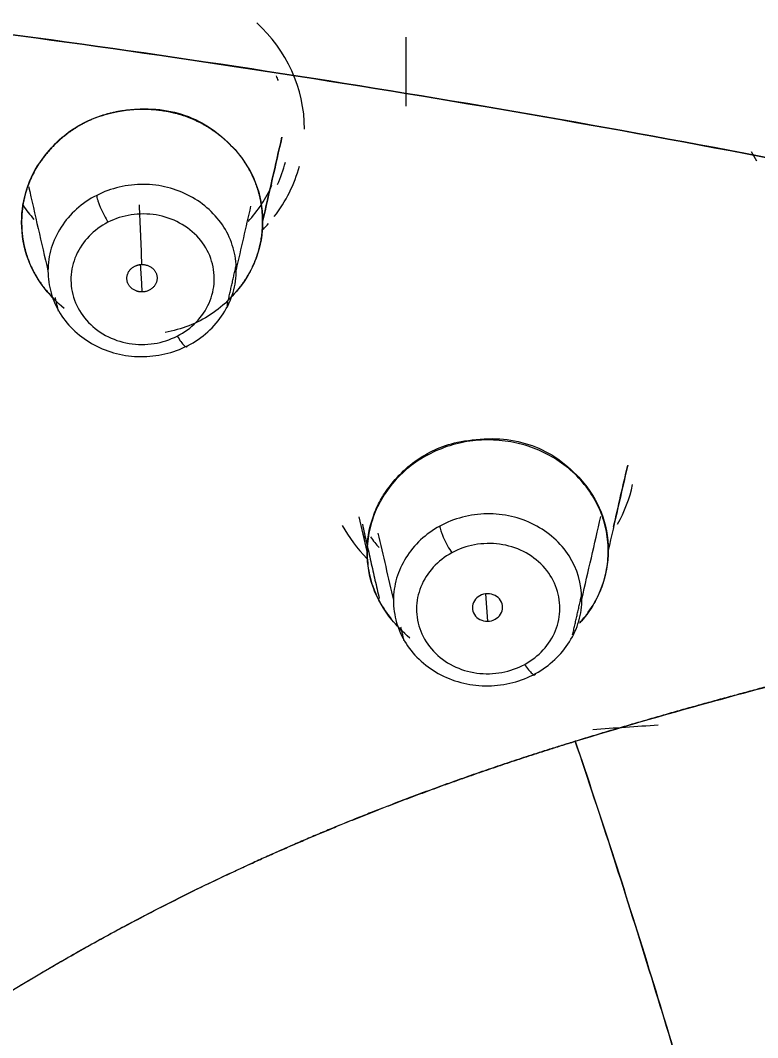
# Model space of a CAD drawing. Header units: millimetres. Extents: x 8883 to 11259, y -10160 to -6800.
# Drawn here: x 9758.5 to 9768.26, y -8427.36 to -8413.9 of the extents above; entities that cross this region are included whole.
import ezdxf

# ---------------------------------------------------------------- set-up
doc = ezdxf.new("R2010")
doc.units = ezdxf.units.MM
doc.layers.add('DIM', color=5, linetype='Continuous', lineweight=13)
doc.styles.add('ARIAL', font='arial.ttf')
doc.dimstyles.get("Standard").update_dxf_attribs({"dimtxt": 15, "dimasz": 15, "dimexe": 0.18, "dimexo": 0.0625, "dimgap": 4, "dimtad": 0, "dimdec": 1, "dimdsep": 46, "dimtxsty": 'ARIAL', "dimcen": 0, "dimclrd": 5, "dimclre": 5, "dimclrt": 5, "dimadec": 0, "dimazin": 0, "dimtfac": 1, "dimtdec": 1, "dimtofl": 0, "dimtmove": 0, "dimatfit": 3, "dimfxl": 1, "dimtolj": 1, "dimtzin": 0, "dimarcsym": 0})

# ---------------------------------------------------------------- blocks, each defined once
blk = doc.blocks.new('*D185')
at = {"layer": 'Defpoints', "color": 0, "transparency": 16777216}
for p in [(9678.596, -7626.145), (9989.37, -9683.127), (10114.894, -9683.127)]:
    blk.add_point(p, dxfattribs=at)
at = {"layer": 'DIM', "color": 5, "lineweight": -2, "transparency": 16777216}
for p, q in [((9678.658, -7626.145), (10115.074, -7626.145)), ((10114.894, -7644.145), (10114.894, -8614.508)), ((10114.894, -9665.127), (10114.894, -8694.764)), ((9989.433, -9683.127), (10115.074, -9683.127))]:
    blk.add_line(p, q, dxfattribs=at)
at = {"layer": 'DIM', "color": 5, "transparency": 16777216}
for points in [[(10111.894, -7644.145), (10117.894, -7644.145), (10114.894, -7626.145)], [(10111.894, -9665.127), (10117.894, -9665.127), (10114.894, -9683.127)]]:
    blk.add_solid(points, dxfattribs=at)
at = {"layer": 'DIM', "color": 5, "transparency": 16777216, "insert": (10114.894, -8654.636), "char_height": 18, "attachment_point": 5, "rotation": 90, "style": 'ARIAL'}
blk.add_mtext('\\A1;(2280)', dxfattribs=at)

msp = doc.modelspace()

# ---------------------------------------------------------------- linework, layer by layer
at = {"linetype": 'Continuous', "lineweight": 18}
msp.add_line((9763.609, -8415.031), (9763.609, -8414.116), dxfattribs=at)
at = {"linetype": 'Continuous', "lineweight": 13}
msp.add_line((9764.659, -8421.489), (9764.685, -8421.85), dxfattribs=at)
at = {"linetype": 'Continuous', "lineweight": 18}
for centre, major_axis, ratio, start_param, end_param in [((9760.109, -8415.366), (-1.95, 0), 0.924527, 3.525014, 3.561388), ((9760.109, -8415.336), (-2.153, 0), 0.924527, 3.448095, 3.473522), ((9770.091, -8414.74), (-2.143, 0), 0.924527, 0.467803, 0.537261), ((9760.109, -8415.336), (-2.153, 0), 0.924527, 2.521521, 2.892376), ((9760.109, -8415.366), (-1.95, 0), 0.924527, 2.740892, 2.913041), ((9760.109, -8415.44), (1.854, 0), 0.924527, 5.572694, 5.903347), ((9760.109, -8415.44), (1.854, 0), 0.924527, 3.697655, 3.830731), ((9760.109, -8415.336), (-2.153, 0), 0.924527, 2.412547, 2.462125), ((9764.685, -8419.711), (1.954, 0), 0.924527, 5.790299, 6.10004), ((9764.685, -8419.681), (-2.156, 0), 0.924527, 0.468588, 0.737587), ((9764.685, -8419.785), (1.857, 0), 0.924527, 3.726518, 3.83024), ((9764.685, -8421.668), (-0.2, -0.012), 0.907405, 4.658736, 7.800329), ((9764.685, -8421.668), (-0.2, -0.012), 0.907405, 1.517143, 4.658736), ((9735.112, -8041.335), (-414.286, 0), 0.924527, 1.645615, 1.647716)]:
    msp.add_ellipse(centre, major_axis=major_axis, ratio=ratio, start_param=start_param, end_param=end_param, dxfattribs=at)
for points, degree in [([(9768.51, -8415.736), (9764.151, -8414.897), (9759.791, -8414.224), (9755.431, -8413.715)], 3), ([(9755.439, -8413.716), (9759.797, -8414.225), (9764.154, -8414.898), (9768.51, -8415.736)], 3), ([(9762.262, -8415.336), (9762.262, -8414.788), (9762.02, -8414.29), (9761.63, -8413.93)], 3), ([(9761.963, -8415.441), (9761.878, -8415.813), (9761.792, -8416.184), (9761.707, -8416.556)], 3), ([(9761.707, -8416.556), (9761.792, -8416.185), (9761.878, -8415.813), (9761.963, -8415.442)], 3), ([(9758.606, -8416.093), (9758.692, -8416.466), (9758.777, -8416.839), (9758.863, -8417.212)], 3), ([(9761.359, -8417.196), (9761.424, -8416.916), (9761.488, -8416.635), (9761.553, -8416.355)], 3), ([(9760.576, -8418.075), (9760.672, -8418.025), (9760.838, -8417.904), (9761.016, -8417.643), (9761.085, -8417.35), (9761.039, -8417.04), (9760.878, -8416.768), (9760.616, -8416.562), (9760.302, -8416.454), (9759.957, -8416.454), (9759.757, -8416.519), (9759.659, -8416.569)], 3), ([(9759.659, -8416.569), (9759.562, -8416.619), (9759.397, -8416.74), (9759.218, -8417.001), (9759.149, -8417.295), (9759.196, -8417.604), (9759.357, -8417.876), (9759.619, -8418.082), (9759.933, -8418.19), (9760.278, -8418.19), (9760.478, -8418.125), (9760.576, -8418.075)], 3), ([(9761.237, -8417.669), (9761.353, -8417.155)], 1), ([(9758.958, -8417.565), (9759, -8417.746)], 1), ([(9766.543, -8419.785), (9766.456, -8420.161), (9766.37, -8420.537), (9766.284, -8420.913)], 3), ([(9766.356, -8420.597), (9766.418, -8420.327), (9766.48, -8420.057), (9766.542, -8419.787)], 3), ([(9765.936, -8421.554), (9766.019, -8421.191), (9766.103, -8420.828), (9766.186, -8420.465)], 3), ([(9763.09, -8420.928), (9763.055, -8420.775), (9763.02, -8420.621), (9762.985, -8420.468)], 3), ([(9763.028, -8420.567), (9763.251, -8421.55)], 1), ([(9763.034, -8420.682), (9763.042, -8420.72), (9763.051, -8420.757), (9763.059, -8420.794)], 3), ([(9763.235, -8420.682), (9763.303, -8420.979), (9763.371, -8421.276), (9763.439, -8421.573)], 3), ([(9765.178, -8422.421), (9765.273, -8422.369), (9765.435, -8422.243), (9765.604, -8421.977), (9765.664, -8421.682), (9765.607, -8421.375), (9765.437, -8421.109), (9765.169, -8420.91), (9764.851, -8420.812), (9764.506, -8420.822), (9764.308, -8420.893), (9764.212, -8420.945)], 3), ([(9764.212, -8420.945), (9764.117, -8420.997), (9763.955, -8421.123), (9763.785, -8421.388), (9763.726, -8421.683), (9763.783, -8421.99), (9763.953, -8422.257), (9764.221, -8422.456), (9764.539, -8422.554), (9764.884, -8422.544), (9765.082, -8422.473), (9765.178, -8422.421)], 3), ([(9765.812, -8422.031), (9765.93, -8421.513)], 1), ([(9763.534, -8421.922), (9763.576, -8422.107)], 1)]:
    msp.add_open_spline(points, degree=degree, dxfattribs=at)
for points, knots in [([(9758.515, -8416.571), (9758.515, -8416.414), (9758.539, -8416.263), (9758.636, -8415.974), (9758.679, -8415.877), (9758.937, -8415.534), (9759.089, -8415.396), (9759.353, -8415.242), (9759.448, -8415.199), (9759.65, -8415.131), (9759.725, -8415.11), (9760.164, -8415.046), (9760.434, -8415.067), (9760.803, -8415.196), (9760.92, -8415.255), (9761.141, -8415.407), (9761.281, -8415.539), (9761.582, -8415.879), (9761.708, -8416.197), (9761.707, -8416.556)], [0, 0, 0, 0, 0.125, 0.125, 0.25, 0.25, 0.375, 0.375, 0.4375, 0.4375, 0.5, 0.5, 0.625, 0.625, 0.6875, 0.6875, 0.75, 0.75, 1, 1, 1, 1]), ([(9761.707, -8416.556), (9761.707, -8416.55), (9761.707, -8416.537), (9761.706, -8416.518), (9761.706, -8416.499), (9761.705, -8416.479), (9761.704, -8416.46), (9761.702, -8416.44), (9761.701, -8416.421), (9761.699, -8416.402), (9761.697, -8416.382), (9761.694, -8416.363), (9761.692, -8416.343), (9761.688, -8416.324), (9761.685, -8416.304), (9761.682, -8416.285), (9761.678, -8416.265), (9761.674, -8416.246), (9761.669, -8416.226), (9761.664, -8416.207), (9761.659, -8416.187), (9761.654, -8416.168), (9761.648, -8416.149), (9761.642, -8416.129), (9761.636, -8416.11), (9761.629, -8416.09), (9761.623, -8416.071), (9761.615, -8416.052), (9761.608, -8416.033), (9761.6, -8416.014), (9761.592, -8415.994), (9761.583, -8415.975), (9761.574, -8415.956), (9761.565, -8415.937), (9761.556, -8415.919), (9761.546, -8415.9), (9761.536, -8415.881), (9761.525, -8415.862), (9761.515, -8415.844), (9761.503, -8415.825), (9761.492, -8415.807), (9761.48, -8415.789), (9761.468, -8415.77), (9761.456, -8415.752), (9761.443, -8415.734), (9761.43, -8415.716), (9761.416, -8415.699), (9761.402, -8415.681), (9761.388, -8415.663), (9761.374, -8415.646), (9761.359, -8415.629), (9761.344, -8415.611), (9761.328, -8415.594), (9761.312, -8415.578), (9761.296, -8415.561), (9761.28, -8415.544), (9761.263, -8415.528), (9761.246, -8415.511), (9761.228, -8415.495), (9761.21, -8415.48), (9761.193, -8415.464), (9761.175, -8415.449), (9761.156, -8415.434), (9761.138, -8415.419), (9761.119, -8415.404), (9761.101, -8415.39), (9761.082, -8415.376), (9761.063, -8415.363), (9761.044, -8415.349), (9761.024, -8415.336), (9761.005, -8415.324), (9760.985, -8415.311), (9760.965, -8415.299), (9760.945, -8415.287), (9760.925, -8415.276), (9760.905, -8415.264), (9760.884, -8415.253), (9760.863, -8415.243), (9760.842, -8415.233), (9760.821, -8415.223), (9760.8, -8415.213), (9760.779, -8415.203), (9760.757, -8415.194), (9760.735, -8415.186), (9760.713, -8415.177), (9760.691, -8415.169), (9760.669, -8415.161), (9760.646, -8415.154), (9760.624, -8415.147), (9760.601, -8415.14), (9760.578, -8415.133), (9760.555, -8415.127), (9760.531, -8415.122), (9760.508, -8415.116), (9760.484, -8415.111), (9760.46, -8415.106), (9760.436, -8415.102), (9760.411, -8415.097), (9760.387, -8415.094), (9760.362, -8415.09), (9760.337, -8415.087), (9760.312, -8415.084), (9760.287, -8415.082), (9760.261, -8415.08), (9760.236, -8415.078), (9760.21, -8415.077), (9760.184, -8415.076), (9760.158, -8415.075), (9760.131, -8415.075), (9760.105, -8415.075), (9760.078, -8415.075), (9760.051, -8415.076), (9760.025, -8415.077), (9759.998, -8415.078), (9759.972, -8415.08), (9759.945, -8415.082), (9759.919, -8415.085), (9759.893, -8415.088), (9759.867, -8415.091), (9759.842, -8415.095), (9759.816, -8415.099), (9759.791, -8415.103), (9759.765, -8415.108), (9759.74, -8415.113), (9759.715, -8415.119), (9759.69, -8415.125), (9759.665, -8415.131), (9759.641, -8415.138), (9759.616, -8415.145), (9759.592, -8415.152), (9759.568, -8415.16), (9759.544, -8415.169), (9759.52, -8415.177), (9759.496, -8415.186), (9759.472, -8415.196), (9759.449, -8415.205), (9759.425, -8415.216), (9759.402, -8415.226), (9759.379, -8415.237), (9759.356, -8415.249), (9759.333, -8415.26), (9759.311, -8415.273), (9759.288, -8415.285), (9759.266, -8415.298), (9759.244, -8415.312), (9759.222, -8415.326), (9759.2, -8415.34), (9759.178, -8415.355), (9759.157, -8415.37), (9759.135, -8415.385), (9759.114, -8415.401), (9759.093, -8415.418), (9759.072, -8415.435), (9759.052, -8415.452), (9759.031, -8415.469), (9759.011, -8415.488), (9758.99, -8415.506), (9758.97, -8415.525), (9758.95, -8415.544), (9758.931, -8415.564), (9758.912, -8415.584), (9758.893, -8415.604), (9758.874, -8415.625), (9758.856, -8415.646), (9758.839, -8415.667), (9758.822, -8415.688), (9758.805, -8415.709), (9758.789, -8415.731), (9758.773, -8415.753), (9758.757, -8415.775), (9758.742, -8415.798), (9758.728, -8415.82), (9758.714, -8415.843), (9758.7, -8415.866), (9758.687, -8415.889), (9758.675, -8415.913), (9758.662, -8415.937), (9758.651, -8415.96), (9758.639, -8415.984), (9758.629, -8416.009), (9758.618, -8416.033), (9758.609, -8416.057), (9758.599, -8416.082), (9758.59, -8416.107), (9758.582, -8416.132), (9758.574, -8416.157), (9758.567, -8416.182), (9758.56, -8416.208), (9758.554, -8416.233), (9758.548, -8416.259), (9758.542, -8416.284), (9758.537, -8416.31), (9758.533, -8416.336), (9758.529, -8416.362), (9758.526, -8416.388), (9758.523, -8416.414), (9758.52, -8416.44), (9758.518, -8416.466), (9758.517, -8416.493), (9758.516, -8416.519), (9758.515, -8416.545), (9758.515, -8416.563), (9758.515, -8416.572)], [0, 0, 0, 0, 0.004104, 0.008217, 0.012339, 0.016469, 0.020608, 0.024757, 0.028914, 0.03308, 0.037256, 0.041441, 0.045635, 0.049839, 0.054053, 0.058277, 0.062512, 0.066756, 0.071012, 0.075278, 0.079555, 0.083843, 0.088143, 0.092455, 0.096778, 0.101114, 0.105462, 0.109823, 0.114197, 0.118584, 0.122985, 0.1274, 0.131829, 0.136273, 0.140731, 0.145205, 0.149694, 0.154199, 0.15872, 0.163258, 0.167812, 0.172383, 0.176972, 0.181579, 0.186203, 0.190847, 0.195508, 0.200189, 0.20489, 0.20961, 0.21435, 0.219111, 0.223892, 0.228694, 0.233517, 0.238361, 0.243227, 0.248116, 0.253025, 0.257931, 0.262818, 0.267688, 0.272542, 0.27738, 0.282204, 0.287013, 0.29181, 0.296594, 0.301366, 0.306129, 0.310882, 0.315626, 0.320363, 0.325094, 0.329819, 0.33454, 0.339258, 0.343973, 0.348687, 0.353402, 0.358117, 0.362835, 0.367557, 0.372283, 0.377016, 0.381755, 0.386503, 0.391261, 0.396029, 0.40081, 0.405604, 0.410413, 0.415238, 0.42008, 0.424941, 0.429822, 0.434725, 0.439649, 0.444598, 0.449572, 0.454572, 0.4596, 0.464657, 0.469744, 0.474863, 0.480015, 0.485202, 0.490423, 0.495682, 0.500978, 0.506312, 0.511641, 0.516948, 0.522232, 0.527496, 0.532741, 0.537967, 0.543176, 0.548368, 0.553546, 0.55871, 0.563861, 0.569001, 0.57413, 0.579251, 0.584365, 0.589472, 0.594575, 0.599675, 0.604772, 0.60987, 0.614968, 0.620069, 0.625175, 0.630286, 0.635404, 0.64053, 0.645668, 0.650817, 0.655979, 0.661157, 0.666351, 0.671564, 0.676796, 0.68205, 0.687328, 0.69263, 0.697958, 0.703314, 0.7087, 0.714118, 0.719568, 0.725052, 0.730573, 0.736131, 0.741728, 0.747366, 0.753046, 0.758769, 0.764499, 0.770219, 0.775929, 0.781627, 0.787316, 0.792995, 0.798664, 0.804324, 0.809974, 0.815617, 0.821251, 0.826877, 0.832496, 0.838108, 0.843714, 0.849314, 0.854908, 0.860497, 0.866082, 0.871662, 0.877239, 0.882813, 0.888385, 0.893954, 0.899522, 0.905089, 0.910656, 0.916222, 0.921789, 0.927357, 0.932926, 0.938496, 0.944069, 0.949645, 0.955224, 0.960806, 0.966391, 0.971981, 0.977575, 0.983174, 0.988777, 0.994386, 1, 1, 1, 1]), ([(9759.509, -8416.212), (9759.51, -8416.228), (9759.517, -8416.26), (9759.537, -8416.319), (9759.563, -8416.386), (9759.606, -8416.477), (9759.643, -8416.542), (9759.659, -8416.569)], [0, 0, 0, 0, 0.2497, 0.37475, 0.4998, 0.7499, 1, 1, 1, 1]), ([(9761.707, -8416.556), (9761.707, -8416.722), (9761.679, -8416.88), (9761.599, -8417.103), (9761.566, -8417.176), (9761.487, -8417.316), (9761.46, -8417.359), (9761.242, -8417.632), (9761.071, -8417.772), (9760.782, -8417.921), (9760.681, -8417.96), (9760.519, -8418.004), (9760.471, -8418.016), (9760.417, -8418.026)], [0, 0, 0, 0, 0.266205, 0.266205, 0.399308, 0.399308, 0.53241, 0.53241, 0.798616, 0.798616, 0.931718, 0.931718, 1, 1, 1, 1]), ([(9761.272, -8417.577), (9761.281, -8417.568), (9761.299, -8417.551), (9761.325, -8417.523), (9761.35, -8417.494), (9761.376, -8417.465), (9761.4, -8417.435), (9761.423, -8417.405), (9761.446, -8417.374), (9761.468, -8417.343), (9761.488, -8417.311), (9761.508, -8417.279), (9761.528, -8417.246), (9761.546, -8417.213), (9761.563, -8417.179), (9761.579, -8417.145), (9761.595, -8417.111), (9761.609, -8417.076), (9761.623, -8417.04), (9761.635, -8417.005), (9761.647, -8416.969), (9761.657, -8416.933), (9761.667, -8416.896), (9761.675, -8416.859), (9761.683, -8416.822), (9761.689, -8416.785), (9761.695, -8416.747), (9761.699, -8416.709), (9761.703, -8416.671), (9761.705, -8416.633), (9761.707, -8416.595), (9761.707, -8416.569), (9761.707, -8416.556)], [0, 0, 0, 0, 0.031519, 0.064801, 0.098053, 0.131278, 0.164478, 0.197657, 0.230817, 0.263963, 0.297099, 0.33023, 0.36336, 0.396495, 0.429639, 0.462799, 0.495979, 0.529186, 0.562426, 0.595704, 0.629026, 0.662398, 0.695826, 0.729315, 0.76287, 0.796496, 0.830199, 0.863982, 0.89785, 0.931807, 0.965856, 1, 1, 1, 1]), ([(9759.077, -8417.709), (9758.991, -8417.636), (9758.901, -8417.542), (9758.627, -8417.216), (9758.516, -8416.912), (9758.515, -8416.571)], [0, 0, 0, 0, 0.168096, 0.168096, 1, 1, 1, 1]), ([(9758.515, -8416.572), (9758.515, -8416.578), (9758.515, -8416.59), (9758.516, -8416.608), (9758.516, -8416.627), (9758.517, -8416.645), (9758.518, -8416.664), (9758.519, -8416.683), (9758.521, -8416.702), (9758.523, -8416.721), (9758.525, -8416.74), (9758.527, -8416.759), (9758.53, -8416.779), (9758.533, -8416.798), (9758.536, -8416.818), (9758.54, -8416.837), (9758.544, -8416.857), (9758.548, -8416.877), (9758.553, -8416.896), (9758.557, -8416.916), (9758.563, -8416.936), (9758.568, -8416.956), (9758.574, -8416.977), (9758.58, -8416.997), (9758.587, -8417.017), (9758.594, -8417.037), (9758.601, -8417.058), (9758.609, -8417.078), (9758.617, -8417.098), (9758.625, -8417.119), (9758.634, -8417.139), (9758.644, -8417.16), (9758.653, -8417.18), (9758.663, -8417.2), (9758.674, -8417.221), (9758.685, -8417.241), (9758.696, -8417.262), (9758.708, -8417.282), (9758.721, -8417.303), (9758.734, -8417.323), (9758.747, -8417.343), (9758.76, -8417.363), (9758.775, -8417.384), (9758.789, -8417.404), (9758.804, -8417.424), (9758.82, -8417.444), (9758.836, -8417.464), (9758.853, -8417.483), (9758.87, -8417.503), (9758.887, -8417.523), (9758.905, -8417.542), (9758.923, -8417.561), (9758.935, -8417.573), (9758.941, -8417.578)], [0, 0, 0, 0, 0.016368, 0.032851, 0.049451, 0.066167, 0.082999, 0.099949, 0.117017, 0.134203, 0.151508, 0.168932, 0.186477, 0.204143, 0.22193, 0.23984, 0.257873, 0.276031, 0.294314, 0.312724, 0.331261, 0.349928, 0.368725, 0.387653, 0.406714, 0.425911, 0.445243, 0.464713, 0.484322, 0.504073, 0.523967, 0.544006, 0.564193, 0.584528, 0.605014, 0.625654, 0.64645, 0.667403, 0.688517, 0.709793, 0.731235, 0.752844, 0.774623, 0.796575, 0.818701, 0.841006, 0.86349, 0.886158, 0.90901, 0.932051, 0.955283, 0.978707, 1, 1, 1, 1]), ([(9758.864, -8417.212), (9758.864, -8417.311), (9758.878, -8417.409), (9758.932, -8417.6), (9758.973, -8417.692), (9759.079, -8417.863), (9759.145, -8417.941), (9759.297, -8418.081), (9759.383, -8418.142), (9759.569, -8418.242), (9759.669, -8418.281), (9759.876, -8418.333), (9759.984, -8418.346), (9760.2, -8418.347), (9760.308, -8418.335), (9760.518, -8418.287), (9760.619, -8418.25), (9760.714, -8418.202)], [0, 0, 0, 0, 0.125, 0.125, 0.25, 0.25, 0.375, 0.375, 0.5, 0.5, 0.625, 0.625, 0.75, 0.75, 0.875, 0.875, 1, 1, 1, 1]), ([(9760.714, -8418.202), (9760.811, -8418.153), (9760.901, -8418.091), (9761.06, -8417.948), (9761.129, -8417.866), (9761.243, -8417.691), (9761.287, -8417.596), (9761.345, -8417.4), (9761.359, -8417.298), (9761.358, -8417.196)], [0, 0, 0, 0, 0.25, 0.25, 0.5, 0.5, 0.75, 0.75, 1, 1, 1, 1]), ([(9767.897, -8430.084), (9768.788, -8429.832), (9770.587, -8429.376), (9772.391, -8428.938), (9774.187, -8428.478), (9775.53, -8428.118), (9776.821, -8427.637), (9777.668, -8427.276), (9778.085, -8427.076), (9778.688, -8426.738), (9778.885, -8426.619), (9779.266, -8426.368), (9779.635, -8426.105), (9780.149, -8425.669), (9780.622, -8425.187), (9780.906, -8424.84), (9781.173, -8424.483), (9781.549, -8423.935), (9781.856, -8423.348), (9782.218, -8422.548), (9782.53, -8421.73), (9782.995, -8420.052), (9783.193, -8418.762), (9783.288, -8417.903)], [0, 0, 0, 0, 0.125, 0.25, 0.25, 0.375, 0.4375, 0.4375, 0.5, 0.5, 0.53125, 0.53125, 0.5625, 0.59375, 0.625, 0.65625, 0.65625, 0.6875, 0.75, 0.75, 0.8125, 0.875, 1, 1, 1, 1]), ([(9783.288, -8417.903), (9783.287, -8417.91), (9783.285, -8417.928), (9783.282, -8417.961), (9783.277, -8418.006), (9783.271, -8418.064), (9783.26, -8418.17), (9783.244, -8418.323), (9783.219, -8418.523), (9783.192, -8418.731), (9783.165, -8418.915), (9783.14, -8419.075), (9783.117, -8419.22), (9783.09, -8419.387), (9783.057, -8419.574), (9782.991, -8419.927), (9782.889, -8420.411), (9782.741, -8420.992), (9782.593, -8421.495), (9782.451, -8421.921), (9782.322, -8422.272), (9782.212, -8422.549), (9782.126, -8422.751), (9782.06, -8422.901), (9782.003, -8423.024), (9781.945, -8423.146), (9781.886, -8423.267), (9781.825, -8423.386), (9781.763, -8423.503), (9781.699, -8423.62), (9781.633, -8423.735), (9781.567, -8423.849), (9781.498, -8423.961), (9781.429, -8424.072), (9781.358, -8424.181), (9781.163, -8424.473), (9780.83, -8424.916), (9780.445, -8425.341), (9780.185, -8425.597), (9780.057, -8425.718), (9779.928, -8425.834), (9779.799, -8425.945), (9779.67, -8426.052), (9779.541, -8426.155), (9779.412, -8426.253), (9779.283, -8426.347), (9779.155, -8426.437), (9779.027, -8426.522), (9778.901, -8426.604), (9778.803, -8426.665), (9778.735, -8426.706), (9778.693, -8426.73), (9778.647, -8426.756), (9778.597, -8426.785), (9778.542, -8426.815), (9778.483, -8426.847), (9778.419, -8426.88), (9778.351, -8426.916), (9778.278, -8426.953), (9778.201, -8426.991), (9778.067, -8427.057), (9777.856, -8427.158), (9777.548, -8427.297), (9777.176, -8427.457), (9776.82, -8427.6), (9776.498, -8427.723), (9776.231, -8427.821), (9775.951, -8427.92), (9775.659, -8428.02), (9775.356, -8428.12), (9775.04, -8428.219), (9774.712, -8428.319), (9774.373, -8428.418), (9774.022, -8428.517), (9773.659, -8428.615), (9773.361, -8428.693), (9773.132, -8428.751), (9772.977, -8428.791), (9772.821, -8428.831), (9772.665, -8428.87), (9772.509, -8428.91), (9772.352, -8428.949), (9772.196, -8428.988), (9772.039, -8429.028), (9771.883, -8429.067), (9771.726, -8429.106), (9771.569, -8429.145), (9771.412, -8429.184), (9771.255, -8429.223), (9771.097, -8429.262), (9770.94, -8429.3), (9770.782, -8429.339), (9770.625, -8429.378), (9770.467, -8429.418), (9770.283, -8429.463), (9770.074, -8429.515), (9769.842, -8429.573), (9769.618, -8429.629), (9769.4, -8429.684), (9769.189, -8429.738), (9768.985, -8429.791), (9768.787, -8429.842), (9768.596, -8429.893), (9768.412, -8429.942), (9768.234, -8429.99), (9768.063, -8430.037), (9767.951, -8430.069), (9767.897, -8430.084)], [0, 0, 0, 0, 0.001007, 0.002607, 0.004798, 0.007582, 0.010958, 0.020255, 0.029819, 0.040193, 0.050584, 0.056616, 0.063693, 0.071815, 0.080982, 0.091191, 0.123675, 0.152499, 0.177671, 0.199199, 0.217092, 0.231356, 0.241996, 0.248485, 0.254942, 0.261369, 0.267765, 0.274131, 0.280467, 0.286774, 0.293051, 0.299298, 0.305517, 0.311708, 0.317871, 0.324006, 0.361416, 0.395888, 0.404192, 0.412352, 0.420368, 0.428242, 0.435975, 0.443567, 0.451019, 0.458334, 0.46551, 0.472551, 0.479455, 0.486225, 0.488211, 0.490411, 0.492824, 0.495452, 0.498295, 0.501352, 0.504625, 0.508113, 0.511817, 0.515736, 0.519872, 0.532132, 0.547414, 0.565726, 0.58707, 0.599397, 0.61224, 0.625597, 0.639466, 0.653844, 0.668727, 0.684111, 0.699994, 0.71637, 0.733234, 0.75058, 0.757779, 0.764984, 0.772193, 0.779409, 0.786629, 0.793854, 0.801084, 0.808319, 0.815559, 0.822803, 0.830052, 0.837306, 0.844564, 0.851826, 0.859093, 0.866365, 0.873641, 0.880921, 0.888206, 0.8992, 0.909883, 0.920258, 0.930325, 0.940087, 0.949545, 0.9587, 0.967555, 0.976111, 0.984369, 0.992332, 1, 1, 1, 1]), ([(9760.576, -8418.075), (9760.592, -8418.101), (9760.625, -8418.152), (9760.664, -8418.198), (9760.688, -8418.216), (9760.706, -8418.222), (9760.712, -8418.212), (9760.714, -8418.202)], [0, 0, 0, 0, 0.250122, 0.500244, 0.625304, 0.750365, 1, 1, 1, 1]), ([(9763.092, -8420.935), (9763.092, -8420.778), (9763.116, -8420.628), (9763.189, -8420.412), (9763.219, -8420.341), (9763.293, -8420.203), (9763.319, -8420.158), (9763.518, -8419.895), (9763.673, -8419.755), (9764.037, -8419.546), (9764.197, -8419.484), (9764.771, -8419.413), (9765.035, -8419.438), (9765.396, -8419.568), (9765.51, -8419.627), (9765.725, -8419.776), (9765.86, -8419.903), (9766.157, -8420.238), (9766.284, -8420.556), (9766.284, -8420.913)], [0, 0, 0, 0, 0.125, 0.125, 0.1875, 0.1875, 0.25, 0.25, 0.375, 0.375, 0.5, 0.5, 0.625, 0.625, 0.6875, 0.6875, 0.75, 0.75, 1, 1, 1, 1]), ([(9766.284, -8420.913), (9766.283, -8420.817), (9766.273, -8420.721), (9766.232, -8420.532), (9766.201, -8420.439), (9766.121, -8420.262), (9766.071, -8420.177), (9765.955, -8420.017), (9765.888, -8419.943), (9765.74, -8419.807), (9765.659, -8419.746), (9765.485, -8419.64), (9765.392, -8419.595), (9765.199, -8419.522), (9765.099, -8419.494), (9764.894, -8419.458), (9764.789, -8419.449), (9764.58, -8419.45), (9764.476, -8419.46), (9764.271, -8419.499), (9764.171, -8419.528), (9763.978, -8419.603), (9763.886, -8419.649), (9763.712, -8419.757), (9763.631, -8419.819), (9763.484, -8419.957), (9763.418, -8420.032), (9763.302, -8420.194), (9763.253, -8420.28), (9763.173, -8420.459), (9763.143, -8420.552), (9763.102, -8420.742), (9763.092, -8420.839), (9763.092, -8420.936)], [0, 0, 0, 0, 0.0625, 0.0625, 0.125, 0.125, 0.1875, 0.1875, 0.25, 0.25, 0.3125, 0.3125, 0.375, 0.375, 0.4375, 0.4375, 0.5, 0.5, 0.5625, 0.5625, 0.625, 0.625, 0.6875, 0.6875, 0.75, 0.75, 0.8125, 0.8125, 0.875, 0.875, 0.9375, 0.9375, 1, 1, 1, 1]), ([(9764.053, -8420.591), (9764.053, -8420.599), (9764.056, -8420.617), (9764.067, -8420.653), (9764.082, -8420.698), (9764.111, -8420.764), (9764.156, -8420.855), (9764.194, -8420.918), (9764.212, -8420.945)], [0, 0, 0, 0, 0.124644, 0.249695, 0.374746, 0.499797, 0.749898, 1, 1, 1, 1]), ([(9763.657, -8422.073), (9763.568, -8421.998), (9763.469, -8421.893), (9763.199, -8421.564), (9763.093, -8421.267), (9763.092, -8420.935)], [0, 0, 0, 0, 0.182965, 0.182965, 1, 1, 1, 1]), ([(9763.092, -8420.936), (9763.092, -8421.029), (9763.1, -8421.123), (9763.138, -8421.308), (9763.167, -8421.399), (9763.245, -8421.576), (9763.294, -8421.662), (9763.371, -8421.769), (9763.391, -8421.793), (9763.411, -8421.818)], [0, 0, 0, 0, 0.302138, 0.302138, 0.604275, 0.604275, 0.906413, 0.906413, 1, 1, 1, 1]), ([(9765.906, -8421.872), (9765.912, -8421.865), (9765.953, -8421.819), (9765.991, -8421.772), (9766.08, -8421.648), (9766.13, -8421.561), (9766.208, -8421.382), (9766.237, -8421.29), (9766.275, -8421.102), (9766.284, -8421.008), (9766.284, -8420.913)], [0, 0, 0, 0, 0.024798, 0.164112, 0.164112, 0.442742, 0.442742, 0.721371, 0.721371, 1, 1, 1, 1]), ([(9766.284, -8420.913), (9766.283, -8421.083), (9766.255, -8421.244), (9766.171, -8421.471), (9766.136, -8421.544), (9766.054, -8421.686), (9766.029, -8421.727), (9765.939, -8421.836), (9765.927, -8421.85), (9765.915, -8421.864)], [0, 0, 0, 0, 0.481435, 0.481435, 0.722152, 0.722152, 0.962869, 0.962869, 1, 1, 1, 1]), ([(9773.594, -8421.268), (9773.573, -8421.275), (9773.531, -8421.29), (9773.464, -8421.312), (9773.392, -8421.337), (9773.315, -8421.363), (9773.232, -8421.39), (9773.144, -8421.419), (9772.97, -8421.476), (9772.756, -8421.542), (9772.452, -8421.634), (9772.139, -8421.725), (9771.771, -8421.828), (9771.433, -8421.92), (9771.124, -8422.002), (9770.846, -8422.074), (9770.568, -8422.147), (9770.35, -8422.202), (9770.182, -8422.245), (9770.051, -8422.279), (9769.884, -8422.323), (9769.68, -8422.375), (9769.44, -8422.438), (9769.198, -8422.501), (9768.967, -8422.562), (9768.759, -8422.617), (9768.55, -8422.672), (9768.342, -8422.728), (9768.133, -8422.784), (9767.925, -8422.841), (9767.716, -8422.898), (9767.508, -8422.955), (9767.3, -8423.013), (9767.092, -8423.072), (9766.884, -8423.132), (9766.677, -8423.192), (9766.469, -8423.252), (9766.262, -8423.314), (9766.055, -8423.376), (9765.917, -8423.418), (9765.848, -8423.439)], [0, 0, 0, 0, 0.008077, 0.016847, 0.026313, 0.036473, 0.047329, 0.058881, 0.071128, 0.115819, 0.14231, 0.189777, 0.237305, 0.284898, 0.320589, 0.356288, 0.391995, 0.427711, 0.439858, 0.456667, 0.478139, 0.504277, 0.535082, 0.570558, 0.597351, 0.62415, 0.650953, 0.677762, 0.704577, 0.731398, 0.758224, 0.785057, 0.811897, 0.838743, 0.865598, 0.89246, 0.919331, 0.946211, 0.9731, 1, 1, 1, 1]), ([(9765.848, -8423.439), (9766.409, -8423.267), (9767.011, -8423.093), (9767.971, -8422.829), (9768.3, -8422.74), (9768.977, -8422.56), (9769.353, -8422.462), (9770.993, -8422.035), (9772.302, -8421.666), (9773.594, -8421.268)], [0, 0, 0, 0, 0.25, 0.25, 0.375, 0.375, 0.5, 0.5, 1, 1, 1, 1]), ([(9763.44, -8421.573), (9763.44, -8421.673), (9763.454, -8421.773), (9763.51, -8421.966), (9763.552, -8422.059), (9763.716, -8422.317), (9763.878, -8422.461), (9764.163, -8422.609), (9764.265, -8422.646), (9764.477, -8422.695), (9764.586, -8422.707), (9764.915, -8422.701), (9765.134, -8422.646), (9765.322, -8422.543)], [0, 0, 0, 0, 0.125, 0.125, 0.25, 0.25, 0.5, 0.5, 0.625, 0.625, 0.75, 0.75, 1, 1, 1, 1]), ([(9765.322, -8422.543), (9765.508, -8422.441), (9765.742, -8422.22), (9765.867, -8421.943), (9765.922, -8421.752), (9765.936, -8421.653), (9765.935, -8421.554)], [0, 0, 0, 0, 0.5, 0.75, 0.75, 1, 1, 1, 1]), ([(9765.178, -8422.421), (9765.194, -8422.446), (9765.23, -8422.496), (9765.271, -8422.54), (9765.295, -8422.558), (9765.31, -8422.561), (9765.319, -8422.556), (9765.322, -8422.548), (9765.322, -8422.543)], [0, 0, 0, 0, 0.250131, 0.500262, 0.625328, 0.750393, 0.875459, 1, 1, 1, 1]), ([(9749.336, -8435.274), (9749.352, -8435.251), (9749.385, -8435.206), (9749.434, -8435.138), (9749.483, -8435.07), (9749.532, -8435.002), (9749.582, -8434.935), (9749.631, -8434.868), (9749.681, -8434.801), (9749.731, -8434.734), (9749.781, -8434.668), (9749.831, -8434.601), (9749.881, -8434.535), (9749.931, -8434.469), (9749.982, -8434.404), (9750.032, -8434.338), (9750.083, -8434.273), (9750.134, -8434.208), (9750.185, -8434.144), (9750.236, -8434.079), (9750.287, -8434.015), (9750.338, -8433.951), (9750.389, -8433.887), (9750.441, -8433.824), (9750.492, -8433.76), (9750.544, -8433.697), (9750.595, -8433.634), (9750.647, -8433.571), (9750.699, -8433.509), (9750.751, -8433.446), (9750.803, -8433.384), (9750.855, -8433.322), (9750.907, -8433.26), (9750.959, -8433.199), (9751.011, -8433.137), (9751.063, -8433.076), (9751.116, -8433.015), (9751.168, -8432.954), (9751.22, -8432.894), (9751.273, -8432.833), (9751.325, -8432.773), (9751.378, -8432.713), (9751.43, -8432.653), (9751.483, -8432.593), (9751.536, -8432.534), (9751.588, -8432.474), (9751.641, -8432.415), (9751.694, -8432.356), (9751.747, -8432.297), (9751.799, -8432.238), (9751.852, -8432.179), (9751.905, -8432.121), (9751.958, -8432.062), (9752.01, -8432.004), (9752.063, -8431.946), (9752.116, -8431.888), (9752.169, -8431.83), (9752.222, -8431.773), (9752.274, -8431.715), (9752.336, -8431.648), (9752.407, -8431.572), (9752.487, -8431.486), (9752.569, -8431.4), (9752.651, -8431.313), (9752.735, -8431.227), (9752.82, -8431.14), (9752.906, -8431.053), (9752.993, -8430.966), (9753.081, -8430.878), (9753.17, -8430.791), (9753.261, -8430.703), (9753.352, -8430.615), (9753.445, -8430.527), (9753.538, -8430.439), (9753.633, -8430.35), (9753.729, -8430.262), (9753.826, -8430.173), (9753.924, -8430.084), (9754.023, -8429.995), (9754.123, -8429.906), (9754.225, -8429.816), (9754.327, -8429.727), (9754.431, -8429.637), (9754.536, -8429.547), (9754.642, -8429.457), (9754.749, -8429.367), (9754.857, -8429.277), (9754.967, -8429.186), (9755.077, -8429.095), (9755.189, -8429.005), (9755.302, -8428.914), (9755.416, -8428.822), (9755.532, -8428.731), (9755.648, -8428.64), (9755.792, -8428.528), (9755.963, -8428.396), (9756.162, -8428.246), (9756.362, -8428.098), (9756.563, -8427.952), (9756.765, -8427.807), (9756.969, -8427.664), (9757.174, -8427.523), (9757.38, -8427.383), (9757.587, -8427.246), (9757.796, -8427.11), (9758.006, -8426.975), (9758.218, -8426.843), (9758.589, -8426.615), (9759.123, -8426.3), (9759.825, -8425.911), (9760.536, -8425.542), (9761.071, -8425.282), (9761.425, -8425.118), (9761.593, -8425.041), (9761.762, -8424.964), (9761.931, -8424.889), (9762.102, -8424.815), (9762.273, -8424.741), (9762.444, -8424.668), (9762.617, -8424.596), (9762.79, -8424.525), (9762.964, -8424.455), (9763.139, -8424.385), (9763.314, -8424.317), (9763.491, -8424.249), (9763.667, -8424.182), (9763.845, -8424.116), (9764.023, -8424.05), (9764.203, -8423.985), (9764.382, -8423.922), (9764.563, -8423.859), (9764.744, -8423.796), (9764.926, -8423.735), (9765.109, -8423.674), (9765.293, -8423.614), (9765.477, -8423.555), (9765.662, -8423.497), (9765.786, -8423.458), (9765.848, -8423.439)], [0, 0, 0, 0, 0.00412, 0.008234, 0.012343, 0.016447, 0.020546, 0.024639, 0.028726, 0.032808, 0.036885, 0.040955, 0.045021, 0.04908, 0.053134, 0.057181, 0.061223, 0.065259, 0.069289, 0.073314, 0.077333, 0.081346, 0.085353, 0.089354, 0.09335, 0.097341, 0.101325, 0.105304, 0.109278, 0.113246, 0.117209, 0.121166, 0.125117, 0.129063, 0.133004, 0.136939, 0.140869, 0.144793, 0.148712, 0.152626, 0.156534, 0.160437, 0.164334, 0.168227, 0.172113, 0.175995, 0.179871, 0.183742, 0.187607, 0.191467, 0.195322, 0.199171, 0.203016, 0.206854, 0.210688, 0.214516, 0.218339, 0.222156, 0.225968, 0.229775, 0.235479, 0.241225, 0.247013, 0.252844, 0.258716, 0.264631, 0.270589, 0.276589, 0.282632, 0.288717, 0.294845, 0.301016, 0.30723, 0.313487, 0.319787, 0.32613, 0.332515, 0.338944, 0.345416, 0.351932, 0.358492, 0.365096, 0.371745, 0.378439, 0.385179, 0.391965, 0.398798, 0.405677, 0.412604, 0.419578, 0.426601, 0.433673, 0.440793, 0.447963, 0.455184, 0.467238, 0.479273, 0.491294, 0.503303, 0.515303, 0.527297, 0.539289, 0.551281, 0.563276, 0.575277, 0.587287, 0.599309, 0.611345, 0.650089, 0.688613, 0.726974, 0.765224, 0.774061, 0.78291, 0.791772, 0.800646, 0.809533, 0.818435, 0.82735, 0.83628, 0.845225, 0.854186, 0.863163, 0.872155, 0.881165, 0.890191, 0.899235, 0.908298, 0.917378, 0.926477, 0.935596, 0.944734, 0.953893, 0.963072, 0.972271, 0.981493, 0.990736, 1, 1, 1, 1]), ([(9765.848, -8423.439), (9765.818, -8423.449), (9765.757, -8423.467), (9765.666, -8423.496), (9765.575, -8423.524), (9765.484, -8423.553), (9765.392, -8423.582), (9765.301, -8423.611), (9765.209, -8423.641), (9765.118, -8423.671), (9765.026, -8423.701), (9764.934, -8423.732), (9764.842, -8423.763), (9764.75, -8423.794), (9764.658, -8423.825), (9764.566, -8423.857), (9764.473, -8423.889), (9764.381, -8423.922), (9764.288, -8423.954), (9764.195, -8423.988), (9764.102, -8424.021), (9764.009, -8424.055), (9763.916, -8424.089), (9763.822, -8424.123), (9763.729, -8424.158), (9763.635, -8424.193), (9763.542, -8424.229), (9763.448, -8424.265), (9763.354, -8424.301), (9763.26, -8424.337), (9763.166, -8424.374), (9763.072, -8424.412), (9762.978, -8424.449), (9762.883, -8424.487), (9762.789, -8424.526), (9762.695, -8424.564), (9762.6, -8424.603), (9762.506, -8424.643), (9762.411, -8424.683), (9762.316, -8424.723), (9762.222, -8424.763), (9762.127, -8424.804), (9762.032, -8424.845), (9761.937, -8424.887), (9761.843, -8424.929), (9761.748, -8424.972), (9761.653, -8425.014), (9761.465, -8425.1), (9761.176, -8425.235), (9760.778, -8425.426), (9760.356, -8425.638), (9759.872, -8425.891), (9759.348, -8426.178), (9758.807, -8426.489), (9758.355, -8426.761), (9757.977, -8426.997), (9757.659, -8427.201), (9757.344, -8427.41), (9757.033, -8427.622), (9756.753, -8427.817), (9756.408, -8428.065), (9755.905, -8428.438), (9755.4, -8428.835), (9754.935, -8429.217), (9754.552, -8429.54), (9754.045, -8429.986), (9753.426, -8430.557), (9752.711, -8431.256), (9752.172, -8431.82), (9751.829, -8432.193), (9751.704, -8432.331), (9751.58, -8432.468), (9751.458, -8432.606), (9751.337, -8432.744), (9751.216, -8432.882), (9751.098, -8433.021), (9750.98, -8433.159), (9750.863, -8433.298), (9750.747, -8433.437), (9750.633, -8433.577), (9750.519, -8433.717), (9750.407, -8433.857), (9750.295, -8433.997), (9750.185, -8434.137), (9750.076, -8434.278), (9749.967, -8434.42), (9749.86, -8434.561), (9749.753, -8434.703), (9749.647, -8434.846), (9749.543, -8434.988), (9749.439, -8435.131), (9749.37, -8435.227), (9749.336, -8435.275)], [0, 0, 0, 0, 0.004532, 0.009071, 0.013617, 0.018173, 0.022736, 0.027309, 0.03189, 0.036482, 0.041083, 0.045695, 0.050317, 0.05495, 0.059594, 0.06425, 0.068918, 0.073596, 0.078287, 0.082988, 0.087701, 0.092425, 0.09716, 0.101907, 0.106664, 0.111433, 0.116213, 0.121003, 0.125805, 0.130617, 0.13544, 0.140273, 0.145117, 0.149971, 0.154835, 0.159709, 0.164593, 0.169487, 0.174391, 0.179304, 0.184226, 0.189158, 0.194099, 0.199049, 0.204008, 0.208976, 0.213953, 0.218939, 0.238631, 0.259755, 0.282339, 0.306414, 0.338344, 0.368326, 0.396278, 0.414458, 0.432657, 0.450846, 0.469018, 0.487176, 0.500234, 0.530484, 0.577907, 0.593473, 0.617852, 0.650775, 0.691819, 0.740599, 0.796727, 0.805831, 0.814903, 0.823943, 0.832951, 0.84193, 0.85088, 0.859804, 0.868703, 0.877578, 0.886431, 0.895264, 0.904076, 0.912871, 0.921647, 0.930407, 0.939151, 0.947881, 0.956596, 0.965299, 0.97399, 0.982669, 0.991339, 1, 1, 1, 1]), ([(9752.251, -8458.005), (9752.271, -8457.275), (9752.411, -8454.497), (9753.075, -8450.182), (9754.298, -8445.58), (9755.706, -8442.371), (9756.993, -8440.251), (9758.595, -8438.096), (9761.572, -8435.569), (9767.105, -8433.284), (9773.074, -8432.155), (9778.736, -8430.641), (9782.505, -8428.586), (9784.736, -8425.943), (9785.791, -8424.403), (9786.019, -8423.502), (9786.026, -8423.475)], [0, 0, 0, 0, 0.040097, 0.153632, 0.244387, 0.312318, 0.357419, 0.390457, 0.471648, 0.575771, 0.715826, 0.801109, 0.895324, 0.945723, 0.998398, 1, 1, 1, 1]), ([(9765.848, -8423.439), (9766.17, -8424.389), (9766.826, -8426.414), (9767.448, -8428.513), (9767.732, -8429.515)], [0, 0, 0, 0, 0.505293, 1, 1, 1, 1]), ([(9767.732, -8429.515), (9767.459, -8428.551), (9766.839, -8426.455), (9766.182, -8424.424), (9765.848, -8423.439)], [0, 0, 0, 0, 0.476084, 1, 1, 1, 1]), ([(9752.168, -8462.471), (9752.196, -8461.109), (9752.277, -8459.071), (9752.48, -8456.374), (9752.688, -8454.367), (9752.96, -8452.378), (9753.304, -8450.414), (9753.733, -8448.482), (9754.26, -8446.591), (9754.901, -8444.751), (9755.673, -8442.976), (9756.596, -8441.28), (9757.687, -8439.685), (9758.749, -8438.459), (9759.691, -8437.554), (9760.442, -8436.916), (9761.236, -8436.321), (9762.068, -8435.771), (9762.936, -8435.267), (9764.134, -8434.654), (9765.696, -8433.995), (9767.639, -8433.35), (9769.622, -8432.813), (9771.625, -8432.34), (9773.634, -8431.887), (9775.633, -8431.402), (9777.277, -8430.927), (9778.562, -8430.473), (9779.505, -8430.089), (9780.42, -8429.654), (9781.3, -8429.162), (9782.134, -8428.609), (9782.914, -8427.996), (9783.632, -8427.323), (9784.078, -8426.826), (9784.294, -8426.562), (9784.305, -8426.549)], [0, 0, 0, 0, 0.074003, 0.111005, 0.148006, 0.185008, 0.222009, 0.259011, 0.296012, 0.333014, 0.370015, 0.407017, 0.444018, 0.48102, 0.499521, 0.518021, 0.536522, 0.555023, 0.573524, 0.592024, 0.629026, 0.666027, 0.703029, 0.740031, 0.777032, 0.814034, 0.851035, 0.869536, 0.888037, 0.906537, 0.925038, 0.943539, 0.96204, 0.98054, 0.999041, 1, 1, 1, 1])]:
    msp.add_open_spline(points, degree=3, knots=knots, dxfattribs=at)
at = {"linetype": 'Continuous', "lineweight": 13}
for points, knots in [([(9761.358, -8417.196), (9761.358, -8417.098), (9761.344, -8417), (9761.289, -8416.81), (9761.248, -8416.718), (9761.141, -8416.549), (9761.075, -8416.471), (9760.923, -8416.332), (9760.837, -8416.271), (9760.652, -8416.172), (9760.552, -8416.133), (9760.345, -8416.081), (9760.237, -8416.068), (9760.022, -8416.067), (9759.914, -8416.079), (9759.704, -8416.128), (9759.603, -8416.164), (9759.509, -8416.212)], [0, 0, 0, 0, 0.125, 0.125, 0.25, 0.25, 0.375, 0.375, 0.5, 0.5, 0.625, 0.625, 0.75, 0.75, 0.875, 0.875, 1, 1, 1, 1]), ([(9759.509, -8416.212), (9759.412, -8416.261), (9759.322, -8416.323), (9759.164, -8416.465), (9759.094, -8416.546), (9758.981, -8416.721), (9758.937, -8416.814), (9758.878, -8417.009), (9758.864, -8417.111), (9758.864, -8417.212)], [0, 0, 0, 0, 0.25, 0.25, 0.5, 0.5, 0.75, 0.75, 1, 1, 1, 1]), ([(9765.935, -8421.554), (9765.933, -8421.355), (9765.875, -8421.156), (9765.711, -8420.9), (9765.643, -8420.821), (9765.487, -8420.682), (9765.399, -8420.622), (9765.209, -8420.524), (9765.108, -8420.487), (9764.896, -8420.438), (9764.787, -8420.427), (9764.568, -8420.431), (9764.459, -8420.446), (9764.248, -8420.5), (9764.146, -8420.54), (9764.053, -8420.591)], [0, 0, 0, 0, 0.25, 0.25, 0.375, 0.375, 0.5, 0.5, 0.625, 0.625, 0.75, 0.75, 0.875, 0.875, 1, 1, 1, 1]), ([(9764.053, -8420.591), (9763.96, -8420.641), (9763.875, -8420.703), (9763.724, -8420.845), (9763.658, -8420.924), (9763.551, -8421.095), (9763.509, -8421.187), (9763.454, -8421.376), (9763.44, -8421.475), (9763.44, -8421.573)], [0, 0, 0, 0, 0.25, 0.25, 0.5, 0.5, 0.75, 0.75, 1, 1, 1, 1])]:
    msp.add_open_spline(points, degree=3, knots=knots, dxfattribs=at)
for points, degree in [([(9760.109, -8417.127), (9760.098, -8416.864), (9760.087, -8416.6), (9760.076, -8416.337)], 3), ([(9760.087, -8417.136), (9760.109, -8417.491)], 1)]:
    msp.add_open_spline(points, degree=degree, dxfattribs=at)
at = {"linetype": 'Continuous', "lineweight": 18}
for points, weights, knots in [([(9760.109, -8417.491), (9760.026, -8417.491), (9759.908, -8417.384), (9759.911, -8417.232), (9760.03, -8417.127), (9760.109, -8417.127)], [1, 0.922369618366, 0.922369618366, 0.922369618366, 0.922369618366, 0.993816274755], [0, 0, 0, 0.252567, 0.505134, 0.757701, 1, 1, 1]), ([(9760.109, -8417.127), (9760.309, -8417.125), (9760.309, -8417.307), (9760.309, -8417.489), (9760.109, -8417.491)], [1, 0.707107163174, 1, 0.707106781187, 1], [0, 0, 0, 0.5, 0.5, 1, 1, 1])]:
    msp.add_rational_spline(points, weights, degree=2, knots=knots, dxfattribs=at)

# ---------------------------------------------------------------- dimensions: what is measured, and where the dimension line sits
at = {"layer": 'DIM', "color": 3}
dim = msp.add_linear_dim(base=(10114.894, -9683.127), p1=(9678.596, -7626.145), p2=(9989.37, -9683.127), angle=90, text='(2280)', dimstyle='Standard', override={"dimtxt": 18, "dimasz": 18, "dimgap": 5}, dxfattribs=at)
dim.commit()
dim.dimension.update_dxf_attribs({"geometry": '*D185', "text_midpoint": (10114.894, -8654.636)})

doc.saveas('drawing.dxf')
